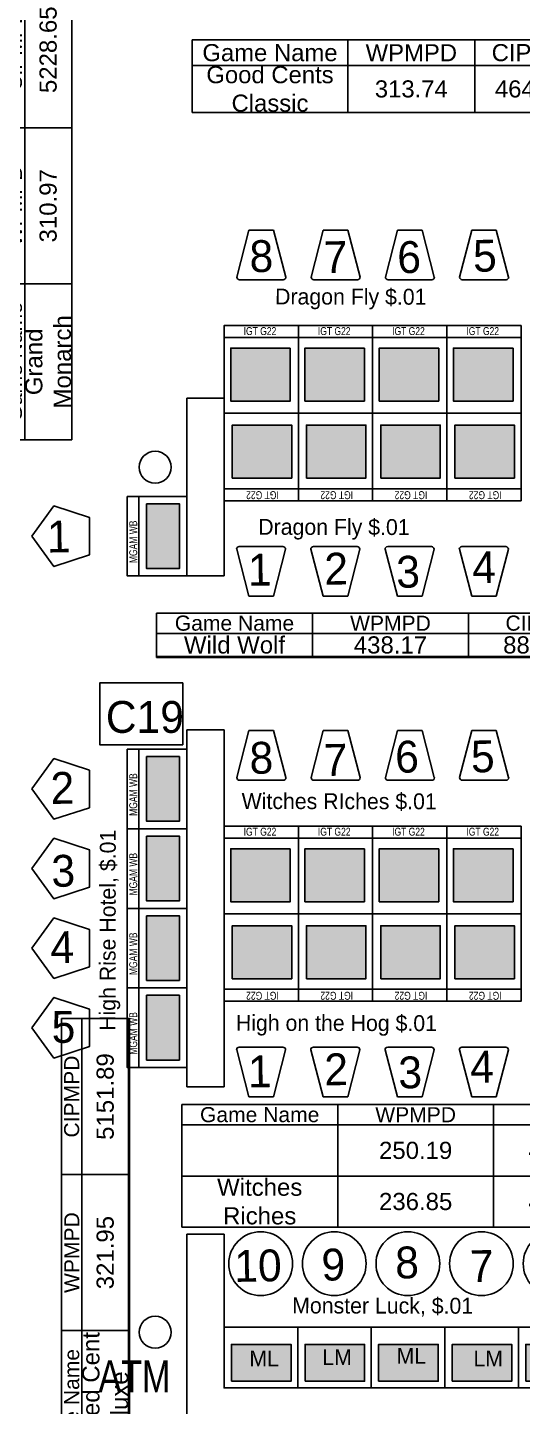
# Model space of a CAD drawing. Header units: inches. Extents: x 3213 to 10275, y -3570 to -435.
# Drawn here: x 9722 to 9909, y -1506 to -986 of the extents above; entities that cross this region are included whole.
import ezdxf
from ezdxf.enums import TextEntityAlignment as Align

# ---------------------------------------------------------------- set-up
doc = ezdxf.new("R2010")
doc.units = ezdxf.units.IN
doc.header["$LTSCALE"] = 24
doc.header["$MEASUREMENT"] = 0
doc.linetypes.add('HIDDEN', pattern=[0.375, 0.25, -0.125])
for name, color, linetype in [('00 Bally Slots', 9, 'Continuous'), ('00 Bank', 7, 'Continuous'), ('00 IGT Slots', 7, 'Continuous'), ('00 MGAM Slots', 173, 'Continuous'), ('00 PT Enrollment', 7, 'Continuous'), ('00 Themes', 7, 'Continuous'), ('00SDG Game Type', 7, 'Continuous'), ('F1  COL', 242, 'Continuous'), ('F1  WALL', 3, 'Continuous'), ('F1NOTE-CUBE', 4, 'Continuous'), ('FP1-WALL', 3, 'Continuous')]:
    doc.layers.add(name, color=color, linetype=linetype)
doc.layers.get('00SDG Game Type').off()
doc.styles.add('ARCHSTYL', font='HAND.SHX', dxfattribs={"width": 0.8})
doc.styles.add('HAND', font='Hand.shx', dxfattribs={"width": 0.8, "height": 0.5})

# ---------------------------------------------------------------- blocks, each defined once
blk = doc.blocks.new('MGAM_WB')
at = {"linetype": 'ByBlock', "lineweight": -3}
h = blk.add_hatch(color=0, dxfattribs=at)
h.dxf.hatch_style = 1
h.set_gradient(color1=(0, 255, 0), tint=0.32, name='CYLINDER')
h.paths.add_polyline_path([(4587.43, -1798.98), (4575.04, -1798.98), (4575.04, -1823.39), (4587.43, -1823.39)])
h = blk.add_hatch(color=3, dxfattribs=at)
h.set_gradient(color1=(38, 153, 0), color2=(0, 0, 0), centered=1, tint=1)
h.paths.add_polyline_path([(4567.78, -1822.1), (4567.78, -1803.68), (4572.28, -1803.68), (4572.28, -1822.1)], flags=9)
h = blk.add_hatch(color=30, dxfattribs=at)
h.set_gradient(color1=(0, 173, 0), color2=(0, 0, 0), centered=1, tint=1, name='HEMISPHERICAL')
h.paths.add_polyline_path([(4567.78, -1823.25), (4567.78, -1804.84), (4572.28, -1804.84), (4572.28, -1823.25)], flags=9)
at = {"color": 3, "linetype": 'ByBlock', "lineweight": -3}
blk.add_line((4590.3, -1796.2), (4590.3, -1826.2), dxfattribs=at)
at = {"color": 94, "linetype": 'ByBlock', "lineweight": -3}
for points in [[(4567.8, -1796.2), (4590.3, -1796.2), (4590.3, -1826.2), (4567.8, -1826.2)], [(4531.8, -1811.2), (4540.1, -1822.63), (4553.53, -1818.27), (4553.53, -1804.14), (4540.1, -1799.78)]]:
    blk.add_lwpolyline(points, close=True, dxfattribs=at)
at = {"color": 3, "linetype": 'ByBlock', "lineweight": -3}
blk.add_lwpolyline([(4567.8, -1796.2), (4572.2, -1796.2), (4572.2, -1826.2), (4567.8, -1826.2)], close=True, dxfattribs=at)
at = {"color": 0, "linetype": 'ByBlock', "lineweight": -3}
blk.add_lwpolyline([(4575.04, -1798.98), (4587.43, -1798.98), (4587.43, -1823.39), (4575.04, -1823.39)], close=True, dxfattribs=at)
at = {"color": 7, "linetype": 'ByBlock', "lineweight": -3, "insert": (4568.53, -1821.35), "char_height": 3, "width": 19.5024, "attachment_point": 1, "rotation": 90, "style": 'HAND'}
blk.add_mtext('MGAM WB', dxfattribs=at)
blk = doc.blocks.new('atm')
at = {"layer": 'F1NOTE-CUBE', "color": 106, "style": 'HAND', "width": 0.8}
blk.add_text('ATM', height=12, rotation=90, dxfattribs=at).set_placement((15.13, 5.89))
blk = doc.blocks.new('SDG M-9000')
at = {"linetype": 'ByBlock', "lineweight": -3}
h = blk.add_hatch(color=0, dxfattribs=at)
h.dxf.hatch_style = 1
h.set_gradient(color1=(102, 0, 204), tint=0.32, name='CYLINDER')
h.paths.add_polyline_path([(16.43, 24.99), (2.51, 24.99), (2.51, 2.52), (16.43, 2.52)])
at = {"color": 192, "linetype": 'ByBlock', "lineweight": -3}
blk.add_lwpolyline([(2.51, 24.99), (16.43, 24.99), (16.43, 2.52), (2.51, 2.52)], close=True, dxfattribs=at)
at = {"layer": '00 Bally Slots', "color": 192, "ltscale": 25}
for p, q in [((22.86, 27.75), (0, 27.75)), ((0, 0), (0, 27.75)), ((22.86, 0), (22.86, 27.75)), ((22.86, 0), (0, 0))]:
    blk.add_line(p, q, dxfattribs=at)
at = {"layer": '00 Bally Slots', "color": 192}
blk.add_circle((46.85, 13.96), 12.01, dxfattribs=at)
blk = doc.blocks.new('*U247')
at = {"linetype": 'ByBlock', "lineweight": -3}
h = blk.add_hatch(color=7, dxfattribs=at)
h.set_gradient(color1=(241, 237, 14), color2=(18, 202, 42), tint=1)
h.paths.add_polyline_path([(-33.41, -26.28), (-33.41, -1.81), (-28.91, -1.81), (-28.91, -26.28)], flags=9)
h = blk.add_hatch(color=0, dxfattribs=at)
h.dxf.hatch_style = 1
h.set_gradient(color1=(255, 255, 0), tint=0.32, name='CYLINDER')
h.paths.add_polyline_path([(-4.53, -3.06), (-24.51, -3.06), (-24.51, -25.5), (-4.53, -25.5)])
at = {"color": 0, "linetype": 'ByBlock', "lineweight": -3}
blk.add_lwpolyline([(-24.51, -3.06), (-4.53, -3.06), (-4.53, -25.5), (-24.51, -25.5)], close=True, dxfattribs=at)
at = {"layer": '00 IGT Slots', "color": 30, "ltscale": 25}
for p, q in [((-33, 0), (0, 0)), ((-33, -28), (-33, 0)), ((0, -28), (0, 0)), ((-51.29, -4.75), (-69, -9.37)), ((-69, -18.63), (-69, -9.37)), ((-50.29, -22.18), (-50.29, -5.68)), ((-51.29, -23.18), (-69.01, -18.63)), ((-33, -28), (0, -28))]:
    blk.add_line(p, q, dxfattribs=at)
at = {"layer": '00 IGT Slots', "color": 30, "linetype": 'ByBlock', "lineweight": -3}
blk.add_lwpolyline([(-33, 0), (-28.48, 0), (-28.48, -28), (-33, -28)], close=True, dxfattribs=at)
at = {"layer": '00 IGT Slots', "color": 30, "ltscale": 25}
for centre, start, end in [((-51.29, -5.68), 0, 90), ((-51.29, -22.18), 270, 0)]:
    blk.add_arc(centre, 1, start, end, dxfattribs=at)
at = {"layer": '00 IGT Slots', "color": 7, "linetype": 'ByBlock', "lineweight": -3, "insert": (-32.42, -20.63), "char_height": 3, "width": 15.2138, "attachment_point": 1, "rotation": 90, "style": 'HAND'}
blk.add_mtext('IGT G22', dxfattribs=at)
blk = doc.blocks.new('*U248')
at = {"linetype": 'ByBlock', "lineweight": -3}
h = blk.add_hatch(color=7, dxfattribs=at)
h.set_gradient(color1=(241, 237, 14), color2=(18, 202, 42), tint=1)
h.paths.add_polyline_path([(-33.41, -26.28), (-33.41, -1.81), (-28.91, -1.81), (-28.91, -26.28)], flags=9)
h = blk.add_hatch(color=0, dxfattribs=at)
h.dxf.hatch_style = 1
h.set_gradient(color1=(255, 255, 0), tint=0.32, name='CYLINDER')
h.paths.add_polyline_path([(-4.53, -3.06), (-24.51, -3.06), (-24.51, -25.5), (-4.53, -25.5)])
at = {"color": 0, "linetype": 'ByBlock', "lineweight": -3}
blk.add_lwpolyline([(-24.51, -3.06), (-4.53, -3.06), (-4.53, -25.5), (-24.51, -25.5)], close=True, dxfattribs=at)
at = {"layer": '00 IGT Slots', "color": 30, "ltscale": 25}
for p, q in [((-33, 0), (0, 0)), ((-33, -28), (-33, 0)), ((0, -28), (0, 0)), ((-51.29, -4.75), (-69, -9.37)), ((-69, -18.63), (-69, -9.37)), ((-50.29, -22.18), (-50.29, -5.68)), ((-51.29, -23.18), (-69.01, -18.63)), ((-33, -28), (0, -28))]:
    blk.add_line(p, q, dxfattribs=at)
at = {"layer": '00 IGT Slots', "color": 30, "linetype": 'ByBlock', "lineweight": -3}
blk.add_lwpolyline([(-33, 0), (-28.48, 0), (-28.48, -28), (-33, -28)], close=True, dxfattribs=at)
at = {"layer": '00 IGT Slots', "color": 30, "ltscale": 25}
for centre, start, end in [((-51.29, -5.68), 0, 90), ((-51.29, -22.18), 270, 0)]:
    blk.add_arc(centre, 1, start, end, dxfattribs=at)
at = {"layer": '00 IGT Slots', "color": 7, "linetype": 'ByBlock', "lineweight": -3, "insert": (-32.42, -20.63), "char_height": 3, "width": 15.2138, "attachment_point": 1, "rotation": 90, "style": 'HAND'}
blk.add_mtext('IGT G22', dxfattribs=at)
blk = doc.blocks.new('*U249')
at = {"linetype": 'ByBlock', "lineweight": -3}
h = blk.add_hatch(color=7, dxfattribs=at)
h.set_gradient(color1=(241, 237, 14), color2=(18, 202, 42), tint=1)
h.paths.add_polyline_path([(-33.41, -26.28), (-33.41, -1.81), (-28.91, -1.81), (-28.91, -26.28)], flags=9)
h = blk.add_hatch(color=0, dxfattribs=at)
h.dxf.hatch_style = 1
h.set_gradient(color1=(255, 255, 0), tint=0.32, name='CYLINDER')
h.paths.add_polyline_path([(-4.53, -3.06), (-24.51, -3.06), (-24.51, -25.5), (-4.53, -25.5)])
at = {"color": 0, "linetype": 'ByBlock', "lineweight": -3}
blk.add_lwpolyline([(-24.51, -3.06), (-4.53, -3.06), (-4.53, -25.5), (-24.51, -25.5)], close=True, dxfattribs=at)
at = {"layer": '00 IGT Slots', "color": 30, "ltscale": 25}
for p, q in [((-33, 0), (0, 0)), ((-33, -28), (-33, 0)), ((0, -28), (0, 0)), ((-51.29, -4.75), (-69, -9.37)), ((-69, -18.63), (-69, -9.37)), ((-50.29, -22.18), (-50.29, -5.68)), ((-51.29, -23.18), (-69.01, -18.63)), ((-33, -28), (0, -28))]:
    blk.add_line(p, q, dxfattribs=at)
at = {"layer": '00 IGT Slots', "color": 30, "linetype": 'ByBlock', "lineweight": -3}
blk.add_lwpolyline([(-33, 0), (-28.48, 0), (-28.48, -28), (-33, -28)], close=True, dxfattribs=at)
at = {"layer": '00 IGT Slots', "color": 30, "ltscale": 25}
for centre, start, end in [((-51.29, -5.68), 0, 90), ((-51.29, -22.18), 270, 0)]:
    blk.add_arc(centre, 1, start, end, dxfattribs=at)
at = {"layer": '00 IGT Slots', "color": 7, "linetype": 'ByBlock', "lineweight": -3, "insert": (-32.42, -20.63), "char_height": 3, "width": 15.2138, "attachment_point": 1, "rotation": 90, "style": 'HAND'}
blk.add_mtext('IGT G22', dxfattribs=at)
blk = doc.blocks.new('*U250')
at = {"linetype": 'ByBlock', "lineweight": -3}
h = blk.add_hatch(color=7, dxfattribs=at)
h.set_gradient(color1=(241, 237, 14), color2=(18, 202, 42), tint=1)
h.paths.add_polyline_path([(-33.41, -26.28), (-33.41, -1.81), (-28.91, -1.81), (-28.91, -26.28)], flags=9)
h = blk.add_hatch(color=0, dxfattribs=at)
h.dxf.hatch_style = 1
h.set_gradient(color1=(255, 255, 0), tint=0.32, name='CYLINDER')
h.paths.add_polyline_path([(-4.53, -3.06), (-24.51, -3.06), (-24.51, -25.5), (-4.53, -25.5)])
at = {"color": 0, "linetype": 'ByBlock', "lineweight": -3}
blk.add_lwpolyline([(-24.51, -3.06), (-4.53, -3.06), (-4.53, -25.5), (-24.51, -25.5)], close=True, dxfattribs=at)
at = {"layer": '00 IGT Slots', "color": 30, "ltscale": 25}
for p, q in [((-33, 0), (0, 0)), ((-33, -28), (-33, 0)), ((0, -28), (0, 0)), ((-51.29, -4.75), (-69, -9.37)), ((-69, -18.63), (-69, -9.37)), ((-50.29, -22.18), (-50.29, -5.68)), ((-51.29, -23.18), (-69.01, -18.63)), ((-33, -28), (0, -28))]:
    blk.add_line(p, q, dxfattribs=at)
at = {"layer": '00 IGT Slots', "color": 30, "linetype": 'ByBlock', "lineweight": -3}
blk.add_lwpolyline([(-33, 0), (-28.48, 0), (-28.48, -28), (-33, -28)], close=True, dxfattribs=at)
at = {"layer": '00 IGT Slots', "color": 30, "ltscale": 25}
for centre, start, end in [((-51.29, -5.68), 0, 90), ((-51.29, -22.18), 270, 0)]:
    blk.add_arc(centre, 1, start, end, dxfattribs=at)
at = {"layer": '00 IGT Slots', "color": 7, "linetype": 'ByBlock', "lineweight": -3, "insert": (-32.42, -20.63), "char_height": 3, "width": 15.2138, "attachment_point": 1, "rotation": 90, "style": 'HAND'}
blk.add_mtext('IGT G22', dxfattribs=at)
blk = doc.blocks.new('*U251')
at = {"linetype": 'ByBlock', "lineweight": -3}
h = blk.add_hatch(color=7, dxfattribs=at)
h.set_gradient(color1=(241, 237, 14), color2=(18, 202, 42), tint=1)
h.paths.add_polyline_path([(-33.41, -26.28), (-33.41, -1.81), (-28.91, -1.81), (-28.91, -26.28)], flags=9)
h = blk.add_hatch(color=0, dxfattribs=at)
h.dxf.hatch_style = 1
h.set_gradient(color1=(255, 255, 0), tint=0.32, name='CYLINDER')
h.paths.add_polyline_path([(-4.53, -3.06), (-24.51, -3.06), (-24.51, -25.5), (-4.53, -25.5)])
at = {"color": 0, "linetype": 'ByBlock', "lineweight": -3}
blk.add_lwpolyline([(-24.51, -3.06), (-4.53, -3.06), (-4.53, -25.5), (-24.51, -25.5)], close=True, dxfattribs=at)
at = {"layer": '00 IGT Slots', "color": 30, "ltscale": 25}
for p, q in [((-33, 0), (0, 0)), ((-33, -28), (-33, 0)), ((0, -28), (0, 0)), ((-51.29, -4.75), (-69, -9.37)), ((-69, -18.63), (-69, -9.37)), ((-50.29, -22.18), (-50.29, -5.68)), ((-51.29, -23.18), (-69.01, -18.63)), ((-33, -28), (0, -28))]:
    blk.add_line(p, q, dxfattribs=at)
at = {"layer": '00 IGT Slots', "color": 30, "linetype": 'ByBlock', "lineweight": -3}
blk.add_lwpolyline([(-33, 0), (-28.48, 0), (-28.48, -28), (-33, -28)], close=True, dxfattribs=at)
at = {"layer": '00 IGT Slots', "color": 30, "ltscale": 25}
for centre, start, end in [((-51.29, -5.68), 0, 90), ((-51.29, -22.18), 270, 0)]:
    blk.add_arc(centre, 1, start, end, dxfattribs=at)
at = {"layer": '00 IGT Slots', "color": 7, "linetype": 'ByBlock', "lineweight": -3, "insert": (-32.42, -20.63), "char_height": 3, "width": 15.2138, "attachment_point": 1, "rotation": 90, "style": 'HAND'}
blk.add_mtext('IGT G22', dxfattribs=at)
blk = doc.blocks.new('*U252')
at = {"linetype": 'ByBlock', "lineweight": -3}
h = blk.add_hatch(color=7, dxfattribs=at)
h.set_gradient(color1=(241, 237, 14), color2=(18, 202, 42), tint=1)
h.paths.add_polyline_path([(-33.41, -26.28), (-33.41, -1.81), (-28.91, -1.81), (-28.91, -26.28)], flags=9)
h = blk.add_hatch(color=0, dxfattribs=at)
h.dxf.hatch_style = 1
h.set_gradient(color1=(255, 255, 0), tint=0.32, name='CYLINDER')
h.paths.add_polyline_path([(-4.53, -3.06), (-24.51, -3.06), (-24.51, -25.5), (-4.53, -25.5)])
at = {"color": 0, "linetype": 'ByBlock', "lineweight": -3}
blk.add_lwpolyline([(-24.51, -3.06), (-4.53, -3.06), (-4.53, -25.5), (-24.51, -25.5)], close=True, dxfattribs=at)
at = {"layer": '00 IGT Slots', "color": 30, "ltscale": 25}
for p, q in [((-33, 0), (0, 0)), ((-33, -28), (-33, 0)), ((0, -28), (0, 0)), ((-51.29, -4.75), (-69, -9.37)), ((-69, -18.63), (-69, -9.37)), ((-50.29, -22.18), (-50.29, -5.68)), ((-51.29, -23.18), (-69.01, -18.63)), ((-33, -28), (0, -28))]:
    blk.add_line(p, q, dxfattribs=at)
at = {"layer": '00 IGT Slots', "color": 30, "linetype": 'ByBlock', "lineweight": -3}
blk.add_lwpolyline([(-33, 0), (-28.48, 0), (-28.48, -28), (-33, -28)], close=True, dxfattribs=at)
at = {"layer": '00 IGT Slots', "color": 30, "ltscale": 25}
for centre, start, end in [((-51.29, -5.68), 0, 90), ((-51.29, -22.18), 270, 0)]:
    blk.add_arc(centre, 1, start, end, dxfattribs=at)
at = {"layer": '00 IGT Slots', "color": 7, "linetype": 'ByBlock', "lineweight": -3, "insert": (-32.42, -20.63), "char_height": 3, "width": 15.2138, "attachment_point": 1, "rotation": 90, "style": 'HAND'}
blk.add_mtext('IGT G22', dxfattribs=at)
blk = doc.blocks.new('*U253')
at = {"linetype": 'ByBlock', "lineweight": -3}
h = blk.add_hatch(color=7, dxfattribs=at)
h.set_gradient(color1=(241, 237, 14), color2=(18, 202, 42), tint=1)
h.paths.add_polyline_path([(-33.41, -26.28), (-33.41, -1.81), (-28.91, -1.81), (-28.91, -26.28)], flags=9)
h = blk.add_hatch(color=0, dxfattribs=at)
h.dxf.hatch_style = 1
h.set_gradient(color1=(255, 255, 0), tint=0.32, name='CYLINDER')
h.paths.add_polyline_path([(-4.53, -3.06), (-24.51, -3.06), (-24.51, -25.5), (-4.53, -25.5)])
at = {"color": 0, "linetype": 'ByBlock', "lineweight": -3}
blk.add_lwpolyline([(-24.51, -3.06), (-4.53, -3.06), (-4.53, -25.5), (-24.51, -25.5)], close=True, dxfattribs=at)
at = {"layer": '00 IGT Slots', "color": 30, "ltscale": 25}
for p, q in [((-33, 0), (0, 0)), ((-33, -28), (-33, 0)), ((0, -28), (0, 0)), ((-51.29, -4.75), (-69, -9.37)), ((-69, -18.63), (-69, -9.37)), ((-50.29, -22.18), (-50.29, -5.68)), ((-51.29, -23.18), (-69.01, -18.63)), ((-33, -28), (0, -28))]:
    blk.add_line(p, q, dxfattribs=at)
at = {"layer": '00 IGT Slots', "color": 30, "linetype": 'ByBlock', "lineweight": -3}
blk.add_lwpolyline([(-33, 0), (-28.48, 0), (-28.48, -28), (-33, -28)], close=True, dxfattribs=at)
at = {"layer": '00 IGT Slots', "color": 30, "ltscale": 25}
for centre, start, end in [((-51.29, -5.68), 0, 90), ((-51.29, -22.18), 270, 0)]:
    blk.add_arc(centre, 1, start, end, dxfattribs=at)
at = {"layer": '00 IGT Slots', "color": 7, "linetype": 'ByBlock', "lineweight": -3, "insert": (-32.42, -20.63), "char_height": 3, "width": 15.2138, "attachment_point": 1, "rotation": 90, "style": 'HAND'}
blk.add_mtext('IGT G22', dxfattribs=at)
blk = doc.blocks.new('*U254')
at = {"linetype": 'ByBlock', "lineweight": -3}
h = blk.add_hatch(color=7, dxfattribs=at)
h.set_gradient(color1=(241, 237, 14), color2=(18, 202, 42), tint=1)
h.paths.add_polyline_path([(-33.41, -26.28), (-33.41, -1.81), (-28.91, -1.81), (-28.91, -26.28)], flags=9)
h = blk.add_hatch(color=0, dxfattribs=at)
h.dxf.hatch_style = 1
h.set_gradient(color1=(255, 255, 0), tint=0.32, name='CYLINDER')
h.paths.add_polyline_path([(-4.53, -3.06), (-24.51, -3.06), (-24.51, -25.5), (-4.53, -25.5)])
at = {"color": 0, "linetype": 'ByBlock', "lineweight": -3}
blk.add_lwpolyline([(-24.51, -3.06), (-4.53, -3.06), (-4.53, -25.5), (-24.51, -25.5)], close=True, dxfattribs=at)
at = {"layer": '00 IGT Slots', "color": 30, "ltscale": 25}
for p, q in [((-33, 0), (0, 0)), ((-33, -28), (-33, 0)), ((0, -28), (0, 0)), ((-51.29, -4.75), (-69, -9.37)), ((-69, -18.63), (-69, -9.37)), ((-50.29, -22.18), (-50.29, -5.68)), ((-51.29, -23.18), (-69.01, -18.63)), ((-33, -28), (0, -28))]:
    blk.add_line(p, q, dxfattribs=at)
at = {"layer": '00 IGT Slots', "color": 30, "linetype": 'ByBlock', "lineweight": -3}
blk.add_lwpolyline([(-33, 0), (-28.48, 0), (-28.48, -28), (-33, -28)], close=True, dxfattribs=at)
at = {"layer": '00 IGT Slots', "color": 30, "ltscale": 25}
for centre, start, end in [((-51.29, -5.68), 0, 90), ((-51.29, -22.18), 270, 0)]:
    blk.add_arc(centre, 1, start, end, dxfattribs=at)
at = {"layer": '00 IGT Slots', "color": 7, "linetype": 'ByBlock', "lineweight": -3, "insert": (-32.42, -20.63), "char_height": 3, "width": 15.2138, "attachment_point": 1, "rotation": 90, "style": 'HAND'}
blk.add_mtext('IGT G22', dxfattribs=at)
blk = doc.blocks.new('*U255')
at = {"linetype": 'ByBlock', "lineweight": -3}
h = blk.add_hatch(color=7, dxfattribs=at)
h.set_gradient(color1=(241, 237, 14), color2=(18, 202, 42), tint=1)
h.paths.add_polyline_path([(-33.41, -26.28), (-33.41, -1.81), (-28.91, -1.81), (-28.91, -26.28)], flags=9)
h = blk.add_hatch(color=0, dxfattribs=at)
h.dxf.hatch_style = 1
h.set_gradient(color1=(255, 255, 0), tint=0.32, name='CYLINDER')
h.paths.add_polyline_path([(-4.53, -3.06), (-24.51, -3.06), (-24.51, -25.5), (-4.53, -25.5)])
at = {"color": 0, "linetype": 'ByBlock', "lineweight": -3}
blk.add_lwpolyline([(-24.51, -3.06), (-4.53, -3.06), (-4.53, -25.5), (-24.51, -25.5)], close=True, dxfattribs=at)
at = {"layer": '00 IGT Slots', "color": 30, "ltscale": 25}
for p, q in [((-33, 0), (0, 0)), ((-33, -28), (-33, 0)), ((0, -28), (0, 0)), ((-51.29, -4.75), (-69, -9.37)), ((-69, -18.63), (-69, -9.37)), ((-50.29, -22.18), (-50.29, -5.68)), ((-51.29, -23.18), (-69.01, -18.63)), ((-33, -28), (0, -28))]:
    blk.add_line(p, q, dxfattribs=at)
at = {"layer": '00 IGT Slots', "color": 30, "linetype": 'ByBlock', "lineweight": -3}
blk.add_lwpolyline([(-33, 0), (-28.48, 0), (-28.48, -28), (-33, -28)], close=True, dxfattribs=at)
at = {"layer": '00 IGT Slots', "color": 30, "ltscale": 25}
for centre, start, end in [((-51.29, -5.68), 0, 90), ((-51.29, -22.18), 270, 0)]:
    blk.add_arc(centre, 1, start, end, dxfattribs=at)
at = {"layer": '00 IGT Slots', "color": 7, "linetype": 'ByBlock', "lineweight": -3, "insert": (-32.42, -20.63), "char_height": 3, "width": 15.2138, "attachment_point": 1, "rotation": 90, "style": 'HAND'}
blk.add_mtext('IGT G22', dxfattribs=at)
blk = doc.blocks.new('*U256')
at = {"linetype": 'ByBlock', "lineweight": -3}
h = blk.add_hatch(color=7, dxfattribs=at)
h.set_gradient(color1=(241, 237, 14), color2=(18, 202, 42), tint=1)
h.paths.add_polyline_path([(-33.41, -26.28), (-33.41, -1.81), (-28.91, -1.81), (-28.91, -26.28)], flags=9)
h = blk.add_hatch(color=0, dxfattribs=at)
h.dxf.hatch_style = 1
h.set_gradient(color1=(255, 255, 0), tint=0.32, name='CYLINDER')
h.paths.add_polyline_path([(-4.53, -3.06), (-24.51, -3.06), (-24.51, -25.5), (-4.53, -25.5)])
at = {"color": 0, "linetype": 'ByBlock', "lineweight": -3}
blk.add_lwpolyline([(-24.51, -3.06), (-4.53, -3.06), (-4.53, -25.5), (-24.51, -25.5)], close=True, dxfattribs=at)
at = {"layer": '00 IGT Slots', "color": 30, "ltscale": 25}
for p, q in [((-33, 0), (0, 0)), ((-33, -28), (-33, 0)), ((0, -28), (0, 0)), ((-51.29, -4.75), (-69, -9.37)), ((-69, -18.63), (-69, -9.37)), ((-50.29, -22.18), (-50.29, -5.68)), ((-51.29, -23.18), (-69.01, -18.63)), ((-33, -28), (0, -28))]:
    blk.add_line(p, q, dxfattribs=at)
at = {"layer": '00 IGT Slots', "color": 30, "linetype": 'ByBlock', "lineweight": -3}
blk.add_lwpolyline([(-33, 0), (-28.48, 0), (-28.48, -28), (-33, -28)], close=True, dxfattribs=at)
at = {"layer": '00 IGT Slots', "color": 30, "ltscale": 25}
for centre, start, end in [((-51.29, -5.68), 0, 90), ((-51.29, -22.18), 270, 0)]:
    blk.add_arc(centre, 1, start, end, dxfattribs=at)
at = {"layer": '00 IGT Slots', "color": 7, "linetype": 'ByBlock', "lineweight": -3, "insert": (-32.42, -20.63), "char_height": 3, "width": 15.2138, "attachment_point": 1, "rotation": 90, "style": 'HAND'}
blk.add_mtext('IGT G22', dxfattribs=at)
blk = doc.blocks.new('*U257')
at = {"linetype": 'ByBlock', "lineweight": -3}
h = blk.add_hatch(color=7, dxfattribs=at)
h.set_gradient(color1=(241, 237, 14), color2=(18, 202, 42), tint=1)
h.paths.add_polyline_path([(-33.41, -26.28), (-33.41, -1.81), (-28.91, -1.81), (-28.91, -26.28)], flags=9)
h = blk.add_hatch(color=0, dxfattribs=at)
h.dxf.hatch_style = 1
h.set_gradient(color1=(255, 255, 0), tint=0.32, name='CYLINDER')
h.paths.add_polyline_path([(-4.53, -3.06), (-24.51, -3.06), (-24.51, -25.5), (-4.53, -25.5)])
at = {"color": 0, "linetype": 'ByBlock', "lineweight": -3}
blk.add_lwpolyline([(-24.51, -3.06), (-4.53, -3.06), (-4.53, -25.5), (-24.51, -25.5)], close=True, dxfattribs=at)
at = {"layer": '00 IGT Slots', "color": 30, "ltscale": 25}
for p, q in [((-33, 0), (0, 0)), ((-33, -28), (-33, 0)), ((0, -28), (0, 0)), ((-51.29, -4.75), (-69, -9.37)), ((-69, -18.63), (-69, -9.37)), ((-50.29, -22.18), (-50.29, -5.68)), ((-51.29, -23.18), (-69.01, -18.63)), ((-33, -28), (0, -28))]:
    blk.add_line(p, q, dxfattribs=at)
at = {"layer": '00 IGT Slots', "color": 30, "linetype": 'ByBlock', "lineweight": -3}
blk.add_lwpolyline([(-33, 0), (-28.48, 0), (-28.48, -28), (-33, -28)], close=True, dxfattribs=at)
at = {"layer": '00 IGT Slots', "color": 30, "ltscale": 25}
for centre, start, end in [((-51.29, -5.68), 0, 90), ((-51.29, -22.18), 270, 0)]:
    blk.add_arc(centre, 1, start, end, dxfattribs=at)
at = {"layer": '00 IGT Slots', "color": 7, "linetype": 'ByBlock', "lineweight": -3, "insert": (-32.42, -20.63), "char_height": 3, "width": 15.2138, "attachment_point": 1, "rotation": 90, "style": 'HAND'}
blk.add_mtext('IGT G22', dxfattribs=at)
blk = doc.blocks.new('*U258')
at = {"linetype": 'ByBlock', "lineweight": -3}
h = blk.add_hatch(color=7, dxfattribs=at)
h.set_gradient(color1=(241, 237, 14), color2=(18, 202, 42), tint=1)
h.paths.add_polyline_path([(-33.41, -26.28), (-33.41, -1.81), (-28.91, -1.81), (-28.91, -26.28)], flags=9)
h = blk.add_hatch(color=0, dxfattribs=at)
h.dxf.hatch_style = 1
h.set_gradient(color1=(255, 255, 0), tint=0.32, name='CYLINDER')
h.paths.add_polyline_path([(-4.53, -3.06), (-24.51, -3.06), (-24.51, -25.5), (-4.53, -25.5)])
at = {"color": 0, "linetype": 'ByBlock', "lineweight": -3}
blk.add_lwpolyline([(-24.51, -3.06), (-4.53, -3.06), (-4.53, -25.5), (-24.51, -25.5)], close=True, dxfattribs=at)
at = {"layer": '00 IGT Slots', "color": 30, "ltscale": 25}
for p, q in [((-33, 0), (0, 0)), ((-33, -28), (-33, 0)), ((0, -28), (0, 0)), ((-51.29, -4.75), (-69, -9.37)), ((-69, -18.63), (-69, -9.37)), ((-50.29, -22.18), (-50.29, -5.68)), ((-51.29, -23.18), (-69.01, -18.63)), ((-33, -28), (0, -28))]:
    blk.add_line(p, q, dxfattribs=at)
at = {"layer": '00 IGT Slots', "color": 30, "linetype": 'ByBlock', "lineweight": -3}
blk.add_lwpolyline([(-33, 0), (-28.48, 0), (-28.48, -28), (-33, -28)], close=True, dxfattribs=at)
at = {"layer": '00 IGT Slots', "color": 30, "ltscale": 25}
for centre, start, end in [((-51.29, -5.68), 0, 90), ((-51.29, -22.18), 270, 0)]:
    blk.add_arc(centre, 1, start, end, dxfattribs=at)
at = {"layer": '00 IGT Slots', "color": 7, "linetype": 'ByBlock', "lineweight": -3, "insert": (-32.42, -20.63), "char_height": 3, "width": 15.2138, "attachment_point": 1, "rotation": 90, "style": 'HAND'}
blk.add_mtext('IGT G22', dxfattribs=at)
blk = doc.blocks.new('*U259')
at = {"linetype": 'ByBlock', "lineweight": -3}
h = blk.add_hatch(color=7, dxfattribs=at)
h.set_gradient(color1=(241, 237, 14), color2=(18, 202, 42), tint=1)
h.paths.add_polyline_path([(-33.41, -26.28), (-33.41, -1.81), (-28.91, -1.81), (-28.91, -26.28)], flags=9)
h = blk.add_hatch(color=0, dxfattribs=at)
h.dxf.hatch_style = 1
h.set_gradient(color1=(255, 255, 0), tint=0.32, name='CYLINDER')
h.paths.add_polyline_path([(-4.53, -3.06), (-24.51, -3.06), (-24.51, -25.5), (-4.53, -25.5)])
at = {"color": 0, "linetype": 'ByBlock', "lineweight": -3}
blk.add_lwpolyline([(-24.51, -3.06), (-4.53, -3.06), (-4.53, -25.5), (-24.51, -25.5)], close=True, dxfattribs=at)
at = {"layer": '00 IGT Slots', "color": 30, "ltscale": 25}
for p, q in [((-33, 0), (0, 0)), ((-33, -28), (-33, 0)), ((0, -28), (0, 0)), ((-51.29, -4.75), (-69, -9.37)), ((-69, -18.63), (-69, -9.37)), ((-50.29, -22.18), (-50.29, -5.68)), ((-51.29, -23.18), (-69.01, -18.63)), ((-33, -28), (0, -28))]:
    blk.add_line(p, q, dxfattribs=at)
at = {"layer": '00 IGT Slots', "color": 30, "linetype": 'ByBlock', "lineweight": -3}
blk.add_lwpolyline([(-33, 0), (-28.48, 0), (-28.48, -28), (-33, -28)], close=True, dxfattribs=at)
at = {"layer": '00 IGT Slots', "color": 30, "ltscale": 25}
for centre, start, end in [((-51.29, -5.68), 0, 90), ((-51.29, -22.18), 270, 0)]:
    blk.add_arc(centre, 1, start, end, dxfattribs=at)
at = {"layer": '00 IGT Slots', "color": 7, "linetype": 'ByBlock', "lineweight": -3, "insert": (-32.42, -20.63), "char_height": 3, "width": 15.2138, "attachment_point": 1, "rotation": 90, "style": 'HAND'}
blk.add_mtext('IGT G22', dxfattribs=at)
blk = doc.blocks.new('*U260')
at = {"linetype": 'ByBlock', "lineweight": -3}
h = blk.add_hatch(color=7, dxfattribs=at)
h.set_gradient(color1=(241, 237, 14), color2=(18, 202, 42), tint=1)
h.paths.add_polyline_path([(-33.41, -26.28), (-33.41, -1.81), (-28.91, -1.81), (-28.91, -26.28)], flags=9)
h = blk.add_hatch(color=0, dxfattribs=at)
h.dxf.hatch_style = 1
h.set_gradient(color1=(255, 255, 0), tint=0.32, name='CYLINDER')
h.paths.add_polyline_path([(-4.53, -3.06), (-24.51, -3.06), (-24.51, -25.5), (-4.53, -25.5)])
at = {"color": 0, "linetype": 'ByBlock', "lineweight": -3}
blk.add_lwpolyline([(-24.51, -3.06), (-4.53, -3.06), (-4.53, -25.5), (-24.51, -25.5)], close=True, dxfattribs=at)
at = {"layer": '00 IGT Slots', "color": 30, "ltscale": 25}
for p, q in [((-33, 0), (0, 0)), ((-33, -28), (-33, 0)), ((0, -28), (0, 0)), ((-51.29, -4.75), (-69, -9.37)), ((-69, -18.63), (-69, -9.37)), ((-50.29, -22.18), (-50.29, -5.68)), ((-51.29, -23.18), (-69.01, -18.63)), ((-33, -28), (0, -28))]:
    blk.add_line(p, q, dxfattribs=at)
at = {"layer": '00 IGT Slots', "color": 30, "linetype": 'ByBlock', "lineweight": -3}
blk.add_lwpolyline([(-33, 0), (-28.48, 0), (-28.48, -28), (-33, -28)], close=True, dxfattribs=at)
at = {"layer": '00 IGT Slots', "color": 30, "ltscale": 25}
for centre, start, end in [((-51.29, -5.68), 0, 90), ((-51.29, -22.18), 270, 0)]:
    blk.add_arc(centre, 1, start, end, dxfattribs=at)
at = {"layer": '00 IGT Slots', "color": 7, "linetype": 'ByBlock', "lineweight": -3, "insert": (-32.42, -20.63), "char_height": 3, "width": 15.2138, "attachment_point": 1, "rotation": 90, "style": 'HAND'}
blk.add_mtext('IGT G22', dxfattribs=at)
blk = doc.blocks.new('*U261')
at = {"linetype": 'ByBlock', "lineweight": -3}
h = blk.add_hatch(color=7, dxfattribs=at)
h.set_gradient(color1=(241, 237, 14), color2=(18, 202, 42), tint=1)
h.paths.add_polyline_path([(-33.41, -26.28), (-33.41, -1.81), (-28.91, -1.81), (-28.91, -26.28)], flags=9)
h = blk.add_hatch(color=0, dxfattribs=at)
h.dxf.hatch_style = 1
h.set_gradient(color1=(255, 255, 0), tint=0.32, name='CYLINDER')
h.paths.add_polyline_path([(-4.53, -3.06), (-24.51, -3.06), (-24.51, -25.5), (-4.53, -25.5)])
at = {"color": 0, "linetype": 'ByBlock', "lineweight": -3}
blk.add_lwpolyline([(-24.51, -3.06), (-4.53, -3.06), (-4.53, -25.5), (-24.51, -25.5)], close=True, dxfattribs=at)
at = {"layer": '00 IGT Slots', "color": 30, "ltscale": 25}
for p, q in [((-33, 0), (0, 0)), ((-33, -28), (-33, 0)), ((0, -28), (0, 0)), ((-51.29, -4.75), (-69, -9.37)), ((-69, -18.63), (-69, -9.37)), ((-50.29, -22.18), (-50.29, -5.68)), ((-51.29, -23.18), (-69.01, -18.63)), ((-33, -28), (0, -28))]:
    blk.add_line(p, q, dxfattribs=at)
at = {"layer": '00 IGT Slots', "color": 30, "linetype": 'ByBlock', "lineweight": -3}
blk.add_lwpolyline([(-33, 0), (-28.48, 0), (-28.48, -28), (-33, -28)], close=True, dxfattribs=at)
at = {"layer": '00 IGT Slots', "color": 30, "ltscale": 25}
for centre, start, end in [((-51.29, -5.68), 0, 90), ((-51.29, -22.18), 270, 0)]:
    blk.add_arc(centre, 1, start, end, dxfattribs=at)
at = {"layer": '00 IGT Slots', "color": 7, "linetype": 'ByBlock', "lineweight": -3, "insert": (-32.42, -20.63), "char_height": 3, "width": 15.2138, "attachment_point": 1, "rotation": 90, "style": 'HAND'}
blk.add_mtext('IGT G22', dxfattribs=at)
blk = doc.blocks.new('*U262')
at = {"linetype": 'ByBlock', "lineweight": -3}
h = blk.add_hatch(color=7, dxfattribs=at)
h.set_gradient(color1=(241, 237, 14), color2=(18, 202, 42), tint=1)
h.paths.add_polyline_path([(-33.41, -26.28), (-33.41, -1.81), (-28.91, -1.81), (-28.91, -26.28)], flags=9)
h = blk.add_hatch(color=0, dxfattribs=at)
h.dxf.hatch_style = 1
h.set_gradient(color1=(255, 255, 0), tint=0.32, name='CYLINDER')
h.paths.add_polyline_path([(-4.53, -3.06), (-24.51, -3.06), (-24.51, -25.5), (-4.53, -25.5)])
at = {"color": 0, "linetype": 'ByBlock', "lineweight": -3}
blk.add_lwpolyline([(-24.51, -3.06), (-4.53, -3.06), (-4.53, -25.5), (-24.51, -25.5)], close=True, dxfattribs=at)
at = {"layer": '00 IGT Slots', "color": 30, "ltscale": 25}
for p, q in [((-33, 0), (0, 0)), ((-33, -28), (-33, 0)), ((0, -28), (0, 0)), ((-51.29, -4.75), (-69, -9.37)), ((-69, -18.63), (-69, -9.37)), ((-50.29, -22.18), (-50.29, -5.68)), ((-51.29, -23.18), (-69.01, -18.63)), ((-33, -28), (0, -28))]:
    blk.add_line(p, q, dxfattribs=at)
at = {"layer": '00 IGT Slots', "color": 30, "linetype": 'ByBlock', "lineweight": -3}
blk.add_lwpolyline([(-33, 0), (-28.48, 0), (-28.48, -28), (-33, -28)], close=True, dxfattribs=at)
at = {"layer": '00 IGT Slots', "color": 30, "ltscale": 25}
for centre, start, end in [((-51.29, -5.68), 0, 90), ((-51.29, -22.18), 270, 0)]:
    blk.add_arc(centre, 1, start, end, dxfattribs=at)
at = {"layer": '00 IGT Slots', "color": 7, "linetype": 'ByBlock', "lineweight": -3, "insert": (-32.42, -20.63), "char_height": 3, "width": 15.2138, "attachment_point": 1, "rotation": 90, "style": 'HAND'}
blk.add_mtext('IGT G22', dxfattribs=at)
blk = doc.blocks.new('*T360')
at = {"layer": '00 Themes', "linetype": 'ByBlock', "lineweight": -2, "transparency": 16777216}
for p, q in [((0, 0), (0, 176.43)), ((0, 176.43), (25.4, 176.43)), ((25.4, 0), (25.4, 176.43)), ((0, 0), (25.4, 0))]:
    blk.add_line(p, q, dxfattribs=at)
at = {"layer": '00 Themes', "color": 0, "linetype": 'ByBlock', "lineweight": -2, "transparency": 16777216}
for p, q in [((7.7, 0), (7.7, 176.43)), ((0, 117.62), (25.4, 117.62)), ((0, 58.81), (25.4, 58.81))]:
    blk.add_line(p, q, dxfattribs=at)
at = {"layer": '00 Themes', "color": 0, "lineweight": -3, "transparency": 16777216, "width": 58.689, "attachment_point": 5, "rotation": 90}
for s, insert, char_height in [('{\\fArial|b0|i0|c0;CIPMPD', (3.85, 147.02), 5.6858), ('{\\fArial|b0|i0|c0;\\c255;5228.65 ', (16.55, 147.02), 6.467), ('{\\fArial|b0|i0|c0;WPMPD', (3.85, 88.21), 5.6858), ('{\\fArial|b0|i0|c0;\\c65280;310.97 ', (16.55, 88.21), 6.467), ('{\\fArial|b0|i0|c0;Game Name', (3.85, 29.4), 5.6858), ('{\\fArial|b0|i0|c0;Grand Monarch', (16.55, 29.4), 6.467)]:
    blk.add_mtext(s, dxfattribs=dict(at, insert=insert, char_height=char_height))
blk = doc.blocks.new('*T367')
at = {"layer": '00 Themes', "linetype": 'ByBlock', "lineweight": -2, "transparency": 16777216}
for p, q in [((0, 0), (0, 176.43)), ((0, 176.43), (25.29, 176.43)), ((25.29, 0), (25.29, 176.43)), ((0, 0), (25.29, 0))]:
    blk.add_line(p, q, dxfattribs=at)
at = {"layer": '00 Themes', "color": 0, "linetype": 'ByBlock', "lineweight": -2, "transparency": 16777216}
for p, q in [((7.7, 0), (7.7, 176.43)), ((25.29, 176.43), (25.65, 176.43)), ((25.65, 0), (25.65, 176.43)), ((0, 117.62), (25.65, 117.62)), ((0, 58.81), (25.65, 58.81)), ((25.29, 0), (25.65, 0))]:
    blk.add_line(p, q, dxfattribs=at)
at = {"layer": '00 Themes', "color": 0, "lineweight": -3, "transparency": 16777216, "width": 58.689, "attachment_point": 5, "rotation": 90}
for s, insert, char_height in [('{\\fArial|b0|i0|c0;CIPMPD', (3.85, 147.02), 5.6858), ('{\\fArial|b0|i0|c0;\\c255;5151.89 ', (16.49, 147.02), 6.467), ('{\\fArial|b0|i0|c0;WPMPD', (3.85, 88.21), 5.6858), ('{\\fArial|b0|i0|c0;\\c65280;321.95 ', (16.49, 88.21), 6.467), ('{\\fArial|b0|i0|c0;One Red Cent Deluxe', (16.49, 29.4), 6.467), ('{\\fArial|b0|i0|c0;Game Name', (3.85, 29.4), 5.6858)]:
    blk.add_mtext(s, dxfattribs=dict(at, insert=insert, char_height=char_height))
blk = doc.blocks.new('*T368')
at = {"layer": '00 Themes', "linetype": 'ByBlock', "lineweight": -2, "transparency": 16777216}
for p, q in [((0, 0), (176.43, 0)), ((0, 0), (0, -46.23)), ((176.43, 0), (176.43, -46.23)), ((0, -46.23), (176.43, -46.23))]:
    blk.add_line(p, q, dxfattribs=at)
at = {"layer": '00 Themes', "color": 0, "linetype": 'ByBlock', "lineweight": -2, "transparency": 16777216}
for p, q in [((58.81, 0), (58.81, -46.23)), ((117.62, 0), (117.62, -46.23)), ((0, -7.7), (176.43, -7.7)), ((0, -26.97), (176.43, -26.97))]:
    blk.add_line(p, q, dxfattribs=at)
at = {"layer": '00 Themes', "color": 0, "lineweight": -3, "transparency": 16777216, "width": 58.689, "attachment_point": 5}
for s, insert, char_height in [('{\\fArial|b0|i0|c0;Game Name', (29.4, -3.85), 5.6858), ('{\\fArial|b0|i0|c0;WPMPD', (88.21, -3.85), 5.6858), ('{\\fArial|b0|i0|c0;CIPMPD', (147.02, -3.85), 5.6858), ('{\\fArial|b0|i0|c0;\\c52479;250.19 ', (88.21, -17.33), 6.467), ('{\\fArial|b0|i0|c0;\\c255;4639.35 ', (147.02, -17.33), 6.467), ('{\\fArial|b0|i0|c0;', (29.4, -17.33), 6.467), ('{\\fArial|b0|i0|c0;Witches Riches', (29.4, -36.6), 6.467), ('{\\fArial|b0|i0|c0;\\c52479;236.85 ', (88.21, -36.6), 6.467), ('{\\fArial|b0|i0|c0;\\c255;4249.20 ', (147.02, -36.6), 6.467)]:
    blk.add_mtext(s, dxfattribs=dict(at, insert=insert, char_height=char_height))
blk = doc.blocks.new('*T371')
at = {"layer": '00 Themes', "linetype": 'ByBlock', "lineweight": -2, "transparency": 16777216}
for p, q in [((0, 0), (176.43, 0)), ((0, 0), (0, -16.44)), ((176.43, 0), (176.43, -16.44)), ((0, -16.44), (176.43, -16.44))]:
    blk.add_line(p, q, dxfattribs=at)
at = {"layer": '00 Themes', "color": 0, "linetype": 'ByBlock', "lineweight": -2, "transparency": 16777216}
for p, q in [((58.81, 0), (58.81, -16.8)), ((117.62, 0), (117.62, -16.8)), ((0, -7.7), (176.43, -7.7)), ((0, -16.44), (0, -16.8)), ((0, -16.8), (176.43, -16.8)), ((176.43, -16.44), (176.43, -16.8))]:
    blk.add_line(p, q, dxfattribs=at)
at = {"layer": '00 Themes', "color": 0, "lineweight": -3, "transparency": 16777216, "width": 58.689, "attachment_point": 5}
for s, insert, char_height in [('{\\fArial|b0|i0|c0;Game Name', (29.4, -3.85), 5.6858), ('{\\fArial|b0|i0|c0;WPMPD', (88.21, -3.85), 5.6858), ('{\\fArial|b0|i0|c0;CIPMPD', (147.02, -3.85), 5.6858), ('{\\fArial|b0|i0|c0;Wild Wolf', (29.4, -12.07), 6.467), ('{\\fArial|b0|i0|c0;\\c65280;438.17 ', (88.21, -12.07), 6.467), ('{\\fArial|b0|i0|c0;\\c65280;8882.54 ', (147.02, -12.07), 6.467)]:
    blk.add_mtext(s, dxfattribs=dict(at, insert=insert, char_height=char_height))
blk = doc.blocks.new('*T412')
at = {"layer": '00 Themes', "linetype": 'ByBlock', "lineweight": -2, "transparency": 16777216}
for p, q in [((0, 0), (154.37, 0)), ((0, 0), (0, -27.33)), ((154.37, 0), (154.37, -27.33))]:
    blk.add_line(p, q, dxfattribs=at)
at = {"layer": '00 Themes', "color": 0, "linetype": 'ByBlock', "lineweight": -2, "transparency": 16777216}
for p, q in [((58.81, 0), (58.81, -27.33)), ((106.59, 0), (106.59, -27.33)), ((0, -9.72), (154.37, -9.72)), ((0, -27.33), (154.37, -27.33))]:
    blk.add_line(p, q, dxfattribs=at)
at = {"layer": '00 Themes', "color": 0, "lineweight": -3, "transparency": 16777216, "char_height": 6.4375, "attachment_point": 5}
for s, insert, width in [('{\\fArial|b0|i0|c0;Game Name', (29.4, -4.86), 58.6877), ('{\\fArial|b0|i0|c0;WPMPD', (82.7, -4.86), 47.6636), ('{\\fArial|b0|i0|c0;CIPMPD', (130.48, -4.86), 47.6636), ('{\\fArial|b0|i0|c0;Good Cents Classic', (29.4, -18.53), 58.6877), ('{\\fArial|b0|i0|c0;\\c65280;313.74 ', (82.7, -18.53), 47.6636), ('{\\fArial|b0|i0|c0;\\c255;4643.80 ', (130.48, -18.53), 47.6636)]:
    blk.add_mtext(s, dxfattribs=dict(at, insert=insert, width=width))

msp = doc.modelspace()

# ---------------------------------------------------------------- linework, layer by layer
at = {"layer": '00 Bank'}
msp.add_lwpolyline([(9780.91, -1256.21), (9749.6, -1256.19), (9749.61, -1232.91), (9780.91, -1232.92)], close=True, dxfattribs=at)
at = {"layer": 'F1  COL'}
for centre in [(9770.48, -1151.61), (9770.48, -1477.61)]:
    msp.add_circle(centre, 6, dxfattribs=at)
at = {"layer": 'F1  WALL'}
for points in [[(9782.48, -1125.61), (9796.48, -1125.61)], [(9782.48, -1125.61), (9782.48, -1192.61)], [(9796.48, -1125.61), (9796.48, -1192.61)], [(9796.48, -1192.61), (9782.48, -1192.61)], [(10192.48, -1247.61), (10192.48, -1498.61), (9796.48, -1498.61), (9796.48, -1440.61)], [(9796.48, -1440.61), (9782.48, -1440.61)], [(9782.48, -1440.61), (9782.48, -1529.61), (9800.48, -1529.61), (9800.48, -1513.61), (9902.48, -1513.61), (9902.48, -1526.61), (9907.48, -1526.61), (9907.48, -1524.61), (10033.48, -1524.61)]]:
    msp.add_lwpolyline(points, dxfattribs=at)
at = {"layer": 'FP1-WALL'}
for p, q in [((9782.48, -1250.61), (9796.48, -1250.61)), ((9782.48, -1385.11), (9782.48, -1250.61)), ((9796.48, -1250.61), (9796.48, -1385.11)), ((9782.48, -1385.11), (9796.48, -1385.11))]:
    msp.add_line(p, q, dxfattribs=at)

# ---------------------------------------------------------------- block references
for name, p in [('*T360', (9713.6, -1141.31)), ('*T412', (9784.38, -990.56)), ('*T371', (9771, -1206.56)), ('*T367', (9735.18, -1535.81)), ('*T368', (9780.5, -1391.78))]:
    msp.add_blockref(name, p)
at = {"layer": '00 Bally Slots', "color": 20, "rotation": 90}
for p in [(9824.23, -1498.61), (9851.98, -1498.61), (9879.73, -1498.61), (9907.48, -1498.61), (9935.23, -1498.61)]:
    msp.add_blockref('SDG M-9000', p, dxfattribs=at)
at = {"layer": '00 IGT Slots', "color": 7, "linetype": 'ByBlock', "lineweight": -3}
for name, p, rotation in [('*U247', (9824.48, -1131.23), 270), ('*U248', (9852.48, -1131.23), 270), ('*U249', (9880.48, -1131.23), 270), ('*U250', (9908.48, -1131.23), 270), ('*U254', (9796.48, -1131.23), 90), ('*U253', (9824.48, -1131.23), 90), ('*U252', (9852.48, -1131.23), 90), ('*U251', (9880.48, -1131.23), 90), ('*U255', (9824.48, -1319.89), 270), ('*U256', (9852.48, -1319.89), 270), ('*U257', (9880.48, -1319.89), 270), ('*U258', (9908.48, -1319.89), 270), ('*U262', (9796.48, -1319.89), 90), ('*U261', (9824.48, -1319.89), 90), ('*U260', (9852.48, -1319.89), 90), ('*U259', (9880.48, -1319.89), 90)]:
    msp.add_blockref(name, p, dxfattribs=dict(at, rotation=rotation))
at = {"layer": '00 MGAM Slots', "color": 7, "linetype": 'ByBlock', "lineweight": -3}
for p in [(5192.18, 633.59), (5192.18, 538.34), (5192.18, 508.34), (5192.18, 478.34), (5192.18, 448.34)]:
    msp.add_blockref('MGAM_WB', p, dxfattribs=at)
at = {"layer": '00SDG Game Type', "color": 6, "rotation": 270}
msp.add_blockref('atm', (9743.23, -1485.11), dxfattribs=at)

# ---------------------------------------------------------------- texts
at = {"layer": '00 Bank'}
msp.add_text('C19', height=12, rotation=359.9752, dxfattribs=at).set_placement((9751.88, -1251.72))
at = {"layer": '00 PT Enrollment', "style": 'ARCHSTYL'}
for s, p in [('8', (9810.63, -1078.06)), ('7', (9838.63, -1078.45)), ('6', (9866.34, -1078.43)), ('5', (9894.92, -1077.91)), ('1', (9734.24, -1183.71)), ('1', (9810.05, -1196.25)), ('2', (9838.84, -1195.85)), ('4', (9894.59, -1195.3)), ('3', (9865.96, -1197.01)), ('8', (9810.63, -1267.12)), ('7', (9838.63, -1267.91)), ('6', (9865.55, -1266.7)), ('5', (9894.13, -1266.58)), ('2', (9735.6, -1278.46)), ('3', (9735.92, -1309.71)), ('4', (9735.53, -1338.49)), ('5', (9735.99, -1368.54)), ('4', (9893.8, -1383.57)), ('1', (9810.05, -1385.31)), ('2', (9838.84, -1384.52)), ('3', (9866.75, -1385.68)), ('10', (9809.36, -1458.5)), ('9', (9837.76, -1458.1)), ('8', (9865.57, -1457.31)), ('7', (9893.73, -1458.68))]:
    msp.add_text(s, height=12, rotation=1, dxfattribs=at).set_placement(p, align=Align.CENTER)
at = {"layer": '00 Themes', "linetype": 'HIDDEN'}
for s, rotation, p in [('Dragon Fly $.01', 359.8982, (9815.7, -1090.28)), ('Dragon Fly $.01', 359.8982, (9809.35, -1177.07)), ('Witches RIches $.01', 359.8982, (9803.08, -1280.41)), ('High Rise Hotel, $.01', 89.8982, (9755.51, -1364.04)), ('High on the Hog $.01', 359.8982, (9800.91, -1363.99)), ('Monster Luck, $.01', 359.8982, (9822.15, -1470.51))]:
    msp.add_text(s, height=6, rotation=rotation, dxfattribs=at).set_placement(p)
for s, p in [('ML', (9806, -1490.5)), ('LM', (9833.5, -1490)), ('ML', (9861.5, -1489.5)), ('LM', (9890.5, -1490.5))]:
    msp.add_text(s, height=6, dxfattribs=at).set_placement(p)

doc.saveas('drawing.dxf')
